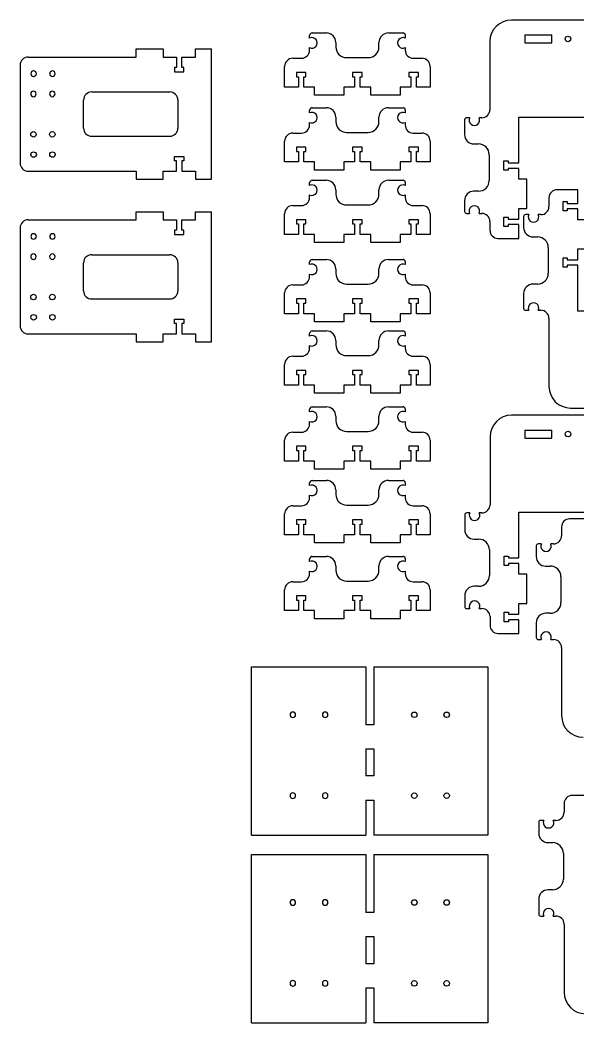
# Model space of a CAD drawing. Header units: millimetres. Extents: x 82 to 1285, y 3 to 747.
# Drawn here: x 82 to 496, y 3 to 747 of the extents above; entities that cross this region are included whole.
import ezdxf

# ---------------------------------------------------------------- set-up
doc = ezdxf.new("R2010")
doc.units = ezdxf.units.MM
doc.layers.get('0').update_dxf_attribs({"lineweight": 70})

msp = doc.modelspace()

# ---------------------------------------------------------------- linework, layer by layer
at = {"color": 7, "lineweight": -3}
for p, q in [((1195.45, 747.28), (447.04, 747.28)), ((299.17, 737.72), (309.67, 737.72)), ((355.67, 737.72), (366.67, 737.72)), ((297.17, 733.88), (297.17, 735.72)), ((316.67, 730.72), (316.67, 727.4)), ((348.67, 727.4), (348.67, 730.72)), ((368.17, 736.22), (368.17, 733.88)), ((431.04, 731.28), (431.04, 680.78)), ((456.98, 736.28), (476.98, 736.28)), ((456.98, 736.28), (456.98, 730.28)), ((456.98, 730.28), (476.98, 730.28)), ((476.98, 730.28), (476.98, 736.28)), ((168.42, 719.82), (168.42, 725.82)), ((168.42, 725.82), (188.42, 725.82)), ((188.42, 725.82), (188.42, 719.82)), ((212.42, 719.82), (212.42, 725.82)), ((212.42, 725.82), (224.42, 725.82)), ((224.42, 629.13), (224.42, 725.82)), ((297.17, 724.9), (297.17, 726.85)), ((368.17, 726.85), (368.17, 724.9)), ((88.24, 719.82), (168.42, 719.82)), ((188.42, 719.82), (198.37, 719.82)), ((198.37, 719.82), (198.37, 712.02)), ((202.47, 719.82), (212.42, 719.82)), ((202.47, 712.02), (202.47, 719.82)), ((284.67, 718.9), (291.17, 718.9)), ((324.67, 719.4), (340.67, 719.4)), ((374.17, 718.9), (380.67, 718.9)), ((82.24, 713.82), (82.24, 641.13)), ((198.37, 712.02), (196.92, 712.02)), ((196.92, 712.02), (196.92, 708.82)), ((196.92, 708.82), (203.92, 708.82)), ((203.92, 712.02), (202.47, 712.02)), ((203.92, 708.82), (203.92, 712.02)), ((278.67, 697.47), (278.67, 712.9)), ((287.4, 708.47), (287.4, 705.27)), ((294.4, 708.47), (287.4, 708.47)), ((294.4, 705.27), (294.4, 708.47)), ((329.17, 708.47), (329.17, 705.27)), ((336.17, 708.47), (329.17, 708.47)), ((336.17, 705.27), (336.17, 708.47)), ((370.94, 708.47), (370.94, 705.27)), ((377.94, 708.47), (370.94, 708.47)), ((377.94, 705.27), (377.94, 708.47)), ((386.67, 712.9), (386.67, 697.47)), ((287.4, 705.27), (288.85, 705.27)), ((288.85, 705.27), (288.85, 697.47)), ((292.95, 705.27), (294.4, 705.27)), ((292.95, 697.47), (292.95, 705.27)), ((329.17, 705.27), (330.62, 705.27)), ((330.62, 705.27), (330.62, 697.47)), ((334.72, 705.27), (336.17, 705.27)), ((334.72, 697.47), (334.72, 705.27)), ((370.94, 705.27), (372.39, 705.27)), ((372.39, 705.27), (372.39, 697.47)), ((376.49, 705.27), (377.94, 705.27)), ((376.49, 697.47), (376.49, 705.27)), ((135.42, 693.91), (193.42, 693.91)), ((288.85, 697.47), (278.67, 697.47)), ((300.95, 697.47), (292.95, 697.47)), ((300.95, 691.47), (300.95, 697.47)), ((322.62, 697.47), (322.62, 691.47)), ((330.62, 697.47), (322.62, 697.47)), ((342.72, 697.47), (334.72, 697.47)), ((342.72, 691.47), (342.72, 697.47)), ((364.39, 697.47), (364.39, 691.47)), ((372.39, 697.47), (364.39, 697.47)), ((386.67, 697.47), (376.49, 697.47)), ((129.42, 667.04), (129.42, 687.91)), ((199.42, 687.91), (199.42, 667.04)), ((322.62, 691.47), (300.95, 691.47)), ((364.39, 691.47), (342.72, 691.47)), ((297.17, 678.39), (297.17, 680.23)), ((299.17, 682.23), (309.67, 682.23)), ((355.67, 682.23), (366.67, 682.23)), ((368.17, 680.73), (368.17, 678.39)), ((297.17, 669.4), (297.17, 671.36)), ((316.67, 675.23), (316.67, 671.91)), ((348.67, 671.91), (348.67, 675.23)), ((368.17, 671.36), (368.17, 669.4)), ((412.22, 673.28), (412.22, 662.31)), ((416.02, 674.78), (413.72, 674.78)), ((425.04, 674.78), (423.05, 674.78)), ((452.44, 641.33), (452.44, 675.28)), ((452.44, 675.28), (514.4, 675.28)), ((284.67, 663.41), (291.17, 663.41)), ((324.67, 663.91), (340.67, 663.91)), ((374.17, 663.41), (380.67, 663.41)), ((135.42, 661.04), (193.42, 661.04)), ((278.67, 641.98), (278.67, 657.41)), ((386.67, 657.41), (386.67, 641.98)), ((419.22, 655.31), (422.54, 655.31)), ((287.4, 652.98), (287.4, 649.78)), ((294.4, 652.98), (287.4, 652.98)), ((287.4, 649.78), (288.85, 649.78)), ((288.85, 649.78), (288.85, 641.98)), ((292.95, 649.78), (294.4, 649.78)), ((292.95, 641.98), (292.95, 649.78)), ((294.4, 649.78), (294.4, 652.98)), ((329.17, 652.98), (329.17, 649.78)), ((336.17, 652.98), (329.17, 652.98)), ((329.17, 649.78), (330.62, 649.78)), ((330.62, 649.78), (330.62, 641.98)), ((334.72, 649.78), (336.17, 649.78)), ((334.72, 641.98), (334.72, 649.78)), ((336.17, 649.78), (336.17, 652.98)), ((370.94, 652.98), (370.94, 649.78)), ((377.94, 652.98), (370.94, 652.98)), ((370.94, 649.78), (372.39, 649.78)), ((372.39, 649.78), (372.39, 641.98)), ((376.49, 649.78), (377.94, 649.78)), ((376.49, 641.98), (376.49, 649.78)), ((377.94, 649.78), (377.94, 652.98)), ((196.92, 642.93), (196.92, 646.13)), ((196.92, 646.13), (203.92, 646.13)), ((198.37, 642.93), (196.92, 642.93)), ((198.37, 635.13), (198.37, 642.93)), ((202.47, 642.93), (202.47, 635.13)), ((203.92, 642.93), (202.47, 642.93)), ((203.92, 646.13), (203.92, 642.93)), ((288.85, 641.98), (278.67, 641.98)), ((300.95, 641.98), (292.95, 641.98)), ((300.95, 635.98), (300.95, 641.98)), ((322.62, 641.98), (322.62, 635.98)), ((330.62, 641.98), (322.62, 641.98)), ((342.72, 641.98), (334.72, 641.98)), ((342.72, 635.98), (342.72, 641.98)), ((364.39, 641.98), (364.39, 635.98)), ((372.39, 641.98), (364.39, 641.98)), ((386.67, 641.98), (376.49, 641.98)), ((430.54, 647.31), (430.54, 628.28)), ((441.44, 635.78), (441.44, 642.78)), ((441.44, 642.78), (444.64, 642.78)), ((444.64, 642.78), (444.64, 641.33)), ((444.64, 641.33), (452.44, 641.33)), ((88.24, 635.13), (168.42, 635.13)), ((168.42, 635.13), (168.42, 629.13)), ((188.42, 629.13), (188.42, 635.13)), ((188.42, 635.13), (198.37, 635.13)), ((202.47, 635.13), (212.42, 635.13)), ((212.42, 635.13), (212.42, 629.13)), ((322.62, 635.98), (300.95, 635.98)), ((364.39, 635.98), (342.72, 635.98)), ((444.64, 635.78), (441.44, 635.78)), ((452.44, 637.23), (444.64, 637.23)), ((444.64, 637.23), (444.64, 635.78)), ((452.44, 629.23), (452.44, 637.23)), ((168.42, 629.13), (188.42, 629.13)), ((212.42, 629.13), (224.42, 629.13)), ((297.17, 624.56), (297.17, 626.39)), ((299.17, 628.39), (309.67, 628.39)), ((355.67, 628.39), (366.67, 628.39)), ((368.17, 626.9), (368.17, 624.56)), ((458.44, 629.23), (452.44, 629.23)), ((458.44, 607.56), (458.44, 629.23)), ((316.67, 621.39), (316.67, 618.08)), ((348.67, 618.08), (348.67, 621.39)), ((422.54, 620.28), (419.22, 620.28)), ((496.33, 621.37), (480.93, 621.37)), ((496.33, 611.19), (496.33, 621.37)), ((297.17, 615.57), (297.17, 617.53)), ((368.17, 617.53), (368.17, 615.57)), ((412.22, 613.28), (412.22, 605.28)), ((474.93, 615.37), (474.93, 608.87)), ((485.33, 612.64), (488.53, 612.64)), ((485.33, 605.64), (485.33, 612.64)), ((488.53, 612.64), (488.53, 611.19)), ((488.53, 611.19), (496.33, 611.19)), ((168.42, 599.06), (168.42, 605.06)), ((168.42, 605.06), (188.42, 605.06)), ((188.42, 605.06), (188.42, 599.06)), ((212.42, 599.06), (212.42, 605.06)), ((212.42, 605.06), (224.42, 605.06)), ((224.42, 508.37), (224.42, 605.06)), ((278.67, 588.14), (278.67, 603.58)), ((284.67, 609.58), (291.17, 609.58)), ((324.67, 610.08), (340.67, 610.08)), ((374.17, 609.58), (380.67, 609.58)), ((386.67, 603.58), (386.67, 588.14)), ((413.72, 603.78), (416.02, 603.78)), ((423.05, 603.78), (425.04, 603.78)), ((452.44, 599.56), (452.44, 607.56)), ((452.44, 607.56), (458.44, 607.56)), ((459.91, 602.87), (457.61, 602.87)), ((468.93, 602.87), (466.94, 602.87)), ((488.53, 605.64), (485.33, 605.64)), ((488.53, 607.09), (488.53, 605.64)), ((496.33, 607.09), (488.53, 607.09)), ((496.33, 599.09), (496.33, 607.09)), ((88.24, 599.06), (168.42, 599.06)), ((188.42, 599.06), (198.37, 599.06)), ((198.37, 599.06), (198.37, 591.26)), ((202.47, 599.06), (212.42, 599.06)), ((202.47, 591.26), (202.47, 599.06)), ((287.4, 599.14), (287.4, 595.95)), ((294.4, 599.14), (287.4, 599.14)), ((287.4, 595.95), (288.85, 595.95)), ((288.85, 595.95), (288.85, 588.14)), ((292.95, 595.95), (294.4, 595.95)), ((292.95, 588.14), (292.95, 595.95)), ((294.4, 595.95), (294.4, 599.14)), ((329.17, 599.14), (329.17, 595.95)), ((336.17, 599.14), (329.17, 599.14)), ((329.17, 595.95), (330.62, 595.95)), ((330.62, 595.95), (330.62, 588.14)), ((334.72, 595.95), (336.17, 595.95)), ((334.72, 588.14), (334.72, 595.95)), ((336.17, 595.95), (336.17, 599.14)), ((370.94, 599.14), (370.94, 595.95)), ((377.94, 599.14), (370.94, 599.14)), ((370.94, 595.95), (372.39, 595.95)), ((372.39, 595.95), (372.39, 588.14)), ((376.49, 595.95), (377.94, 595.95)), ((376.49, 588.14), (376.49, 595.95)), ((377.94, 595.95), (377.94, 599.14)), ((431.04, 597.78), (431.04, 591.28)), ((441.44, 594.01), (441.44, 601.01)), ((441.44, 601.01), (444.64, 601.01)), ((444.64, 601.01), (444.64, 599.56)), ((444.64, 599.56), (452.44, 599.56)), ((452.44, 595.46), (444.64, 595.46)), ((444.64, 595.46), (444.64, 594.01)), ((452.44, 585.28), (452.44, 595.46)), ((456.11, 601.37), (456.11, 593.37)), ((502.33, 599.09), (496.33, 599.09)), ((82.24, 593.06), (82.24, 520.37)), ((198.37, 591.26), (196.92, 591.26)), ((196.92, 591.26), (196.92, 588.06)), ((196.92, 588.06), (203.92, 588.06)), ((203.92, 591.26), (202.47, 591.26)), ((203.92, 588.06), (203.92, 591.26)), ((288.85, 588.14), (278.67, 588.14)), ((300.95, 588.14), (292.95, 588.14)), ((300.95, 582.14), (300.95, 588.14)), ((322.62, 588.14), (322.62, 582.14)), ((330.62, 588.14), (322.62, 588.14)), ((342.72, 588.14), (334.72, 588.14)), ((342.72, 582.14), (342.72, 588.14)), ((364.39, 588.14), (364.39, 582.14)), ((372.39, 588.14), (364.39, 588.14)), ((386.67, 588.14), (376.49, 588.14)), ((444.64, 594.01), (441.44, 594.01)), ((322.62, 582.14), (300.95, 582.14)), ((364.39, 582.14), (342.72, 582.14)), ((437.04, 585.28), (452.44, 585.28)), ((463.11, 586.37), (466.43, 586.37)), ((135.42, 573.15), (193.42, 573.15)), ((474.43, 578.37), (474.43, 559.34)), ((496.33, 577.42), (502.33, 577.42)), ((496.33, 569.42), (496.33, 577.42)), ((129.42, 546.28), (129.42, 567.15)), ((199.42, 567.15), (199.42, 546.28)), ((297.17, 565.76), (297.17, 567.6)), ((299.17, 569.6), (309.67, 569.6)), ((355.67, 569.6), (366.67, 569.6)), ((368.17, 568.1), (368.17, 565.76)), ((485.33, 570.87), (488.53, 570.87)), ((485.33, 563.87), (485.33, 570.87)), ((488.53, 570.87), (488.53, 569.42)), ((488.53, 569.42), (496.33, 569.42)), ((297.17, 556.77), (297.17, 558.73)), ((316.67, 562.6), (316.67, 559.28)), ((348.67, 559.28), (348.67, 562.6)), ((368.17, 558.73), (368.17, 556.77)), ((488.53, 563.87), (485.33, 563.87)), ((488.53, 565.32), (488.53, 563.87)), ((496.32, 565.32), (488.53, 565.32)), ((496.32, 531.37), (496.32, 565.32)), ((284.67, 550.78), (291.17, 550.78)), ((324.67, 551.28), (340.67, 551.28)), ((374.17, 550.78), (380.67, 550.78)), ((466.43, 551.34), (463.11, 551.34)), ((278.67, 529.35), (278.67, 544.78)), ((386.67, 544.78), (386.67, 529.35)), ((456.11, 544.34), (456.11, 533.37)), ((135.42, 540.28), (193.42, 540.28)), ((287.4, 540.35), (287.4, 537.15)), ((294.4, 540.35), (287.4, 540.35)), ((287.4, 537.15), (288.85, 537.15)), ((288.85, 537.15), (288.85, 529.35)), ((292.95, 537.15), (294.4, 537.15)), ((292.95, 529.35), (292.95, 537.15)), ((294.4, 537.15), (294.4, 540.35)), ((329.17, 540.35), (329.17, 537.15)), ((336.17, 540.35), (329.17, 540.35)), ((329.17, 537.15), (330.62, 537.15)), ((330.62, 537.15), (330.62, 529.35)), ((334.72, 537.15), (336.17, 537.15)), ((334.72, 529.35), (334.72, 537.15)), ((336.17, 537.15), (336.17, 540.35)), ((370.94, 540.35), (370.94, 537.15)), ((377.94, 540.35), (370.94, 540.35)), ((370.94, 537.15), (372.39, 537.15)), ((372.39, 537.15), (372.39, 529.35)), ((376.49, 537.15), (377.94, 537.15)), ((376.49, 529.35), (376.49, 537.15)), ((377.94, 537.15), (377.94, 540.35)), ((288.85, 529.35), (278.67, 529.35)), ((300.95, 529.35), (292.95, 529.35)), ((300.95, 523.35), (300.95, 529.35)), ((322.62, 529.35), (322.62, 523.35)), ((330.62, 529.35), (322.62, 529.35)), ((342.72, 529.35), (334.72, 529.35)), ((342.72, 523.35), (342.72, 529.35)), ((364.39, 529.35), (364.39, 523.35)), ((372.39, 529.35), (364.39, 529.35)), ((386.67, 529.35), (376.49, 529.35)), ((457.61, 531.87), (459.91, 531.87)), ((466.94, 531.87), (468.93, 531.87)), ((558.29, 531.37), (496.32, 531.37)), ((196.92, 522.17), (196.92, 525.37)), ((196.92, 525.37), (203.92, 525.37)), ((198.37, 522.17), (196.92, 522.17)), ((198.37, 514.37), (198.37, 522.17)), ((202.47, 522.17), (202.47, 514.37)), ((203.92, 522.17), (202.47, 522.17)), ((203.92, 525.37), (203.92, 522.17)), ((322.62, 523.35), (300.95, 523.35)), ((364.39, 523.35), (342.72, 523.35)), ((474.93, 525.87), (474.93, 475.37)), ((88.24, 514.37), (168.42, 514.37)), ((168.42, 514.37), (168.42, 508.37)), ((188.42, 508.37), (188.42, 514.37)), ((188.42, 514.37), (198.37, 514.37)), ((202.47, 514.37), (212.42, 514.37)), ((212.42, 514.37), (212.42, 508.37)), ((297.17, 512.75), (297.17, 514.59)), ((299.17, 516.59), (309.67, 516.59)), ((355.67, 516.59), (366.67, 516.59)), ((368.17, 515.09), (368.17, 512.75)), ((168.42, 508.37), (188.42, 508.37)), ((212.42, 508.37), (224.42, 508.37)), ((316.67, 509.59), (316.67, 506.27)), ((348.67, 506.27), (348.67, 509.59)), ((297.17, 503.76), (297.17, 505.72)), ((368.17, 505.72), (368.17, 503.76)), ((278.67, 476.34), (278.67, 491.77)), ((284.67, 497.77), (291.17, 497.77)), ((324.67, 498.27), (340.67, 498.27)), ((374.17, 497.77), (380.67, 497.77)), ((386.67, 491.77), (386.67, 476.34)), ((287.4, 487.34), (287.4, 484.14)), ((294.4, 487.34), (287.4, 487.34)), ((287.4, 484.14), (288.85, 484.14)), ((288.85, 484.14), (288.85, 476.34)), ((292.95, 484.14), (294.4, 484.14)), ((292.95, 476.34), (292.95, 484.14)), ((294.4, 484.14), (294.4, 487.34)), ((329.17, 487.34), (329.17, 484.14)), ((336.17, 487.34), (329.17, 487.34)), ((329.17, 484.14), (330.62, 484.14)), ((330.62, 484.14), (330.62, 476.34)), ((334.72, 484.14), (336.17, 484.14)), ((334.72, 476.34), (334.72, 484.14)), ((336.17, 484.14), (336.17, 487.34)), ((370.94, 487.34), (370.94, 484.14)), ((377.94, 487.34), (370.94, 487.34)), ((370.94, 484.14), (372.39, 484.14)), ((372.39, 484.14), (372.39, 476.34)), ((376.49, 484.14), (377.94, 484.14)), ((376.49, 476.34), (376.49, 484.14)), ((377.94, 484.14), (377.94, 487.34)), ((288.85, 476.34), (278.67, 476.34)), ((300.95, 476.34), (292.95, 476.34)), ((300.95, 470.34), (300.95, 476.34)), ((322.62, 476.34), (322.62, 470.34)), ((330.62, 476.34), (322.62, 476.34)), ((342.72, 476.34), (334.72, 476.34)), ((342.72, 470.34), (342.72, 476.34)), ((364.39, 476.34), (364.39, 470.34)), ((372.39, 476.34), (364.39, 476.34)), ((386.67, 476.34), (376.49, 476.34)), ((322.62, 470.34), (300.95, 470.34)), ((364.39, 470.34), (342.72, 470.34)), ((297.17, 456.43), (297.17, 458.27)), ((299.17, 460.27), (309.67, 460.27)), ((355.67, 460.27), (366.67, 460.27)), ((368.17, 458.77), (368.17, 456.43)), ((1195.57, 454.05), (447.15, 454.05)), ((490.93, 459.37), (1239.35, 459.37)), ((297.17, 447.45), (297.17, 449.4)), ((316.67, 453.27), (316.67, 449.95)), ((348.67, 449.95), (348.67, 453.27)), ((368.17, 449.4), (368.17, 447.45)), ((284.67, 441.45), (291.17, 441.45)), ((324.67, 441.95), (340.67, 441.95)), ((374.17, 441.45), (380.67, 441.45)), ((457.09, 443.05), (477.09, 443.05)), ((457.09, 443.05), (457.09, 437.05)), ((477.09, 437.05), (477.09, 443.05)), ((278.67, 420.02), (278.67, 435.45)), ((386.67, 435.45), (386.67, 420.02)), ((431.15, 438.05), (431.15, 387.55)), ((457.09, 437.05), (477.09, 437.05)), ((287.4, 431.02), (287.4, 427.82)), ((294.4, 431.02), (287.4, 431.02)), ((287.4, 427.82), (288.85, 427.82)), ((288.85, 427.82), (288.85, 420.02)), ((292.95, 427.82), (294.4, 427.82)), ((292.95, 420.02), (292.95, 427.82)), ((294.4, 427.82), (294.4, 431.02)), ((329.17, 431.02), (329.17, 427.82)), ((336.17, 431.02), (329.17, 431.02)), ((329.17, 427.82), (330.62, 427.82)), ((330.62, 427.82), (330.62, 420.02)), ((334.72, 427.82), (336.17, 427.82)), ((334.72, 420.02), (334.72, 427.82)), ((336.17, 427.82), (336.17, 431.02)), ((370.94, 431.02), (370.94, 427.82)), ((377.94, 431.02), (370.94, 431.02)), ((370.94, 427.82), (372.39, 427.82)), ((372.39, 427.82), (372.39, 420.02)), ((376.49, 427.82), (377.94, 427.82)), ((376.49, 420.02), (376.49, 427.82)), ((377.94, 427.82), (377.94, 431.02)), ((288.85, 420.02), (278.67, 420.02)), ((300.95, 420.02), (292.95, 420.02)), ((300.95, 414.02), (300.95, 420.02)), ((322.62, 420.02), (322.62, 414.02)), ((330.62, 420.02), (322.62, 420.02)), ((342.72, 420.02), (334.72, 420.02)), ((342.72, 414.02), (342.72, 420.02)), ((364.39, 420.02), (364.39, 414.02)), ((372.39, 420.02), (364.39, 420.02)), ((386.67, 420.02), (376.49, 420.02)), ((322.62, 414.02), (300.95, 414.02)), ((364.39, 414.02), (342.72, 414.02)), ((297.17, 401.77), (297.17, 403.61)), ((299.17, 405.61), (309.67, 405.61)), ((355.67, 405.61), (366.67, 405.61)), ((368.17, 404.11), (368.17, 401.77)), ((297.17, 392.79), (297.17, 394.74)), ((316.67, 398.61), (316.67, 395.29)), ((348.67, 395.29), (348.67, 398.61)), ((368.17, 394.74), (368.17, 392.79)), ((324.67, 387.29), (340.67, 387.29)), ((278.67, 365.36), (278.67, 380.79)), ((284.67, 386.79), (291.17, 386.79)), ((374.17, 386.79), (380.67, 386.79)), ((386.67, 380.79), (386.67, 365.36)), ((412.33, 380.05), (412.33, 369.08)), ((416.13, 381.55), (413.83, 381.55)), ((425.15, 381.55), (423.16, 381.55)), ((452.54, 348.1), (452.54, 382.05)), ((452.54, 382.05), (514.51, 382.05)), ((287.4, 376.36), (287.4, 373.16)), ((294.4, 376.36), (287.4, 376.36)), ((287.4, 373.16), (288.85, 373.16)), ((288.85, 373.16), (288.85, 365.36)), ((292.95, 373.16), (294.4, 373.16)), ((292.95, 365.36), (292.95, 373.16)), ((294.4, 373.16), (294.4, 376.36)), ((329.17, 376.36), (329.17, 373.16)), ((336.17, 376.36), (329.17, 376.36)), ((329.17, 373.16), (330.62, 373.16)), ((330.62, 373.16), (330.62, 365.36)), ((334.72, 373.16), (336.17, 373.16)), ((334.72, 365.36), (334.72, 373.16)), ((336.17, 373.16), (336.17, 376.36)), ((370.94, 376.36), (370.94, 373.16)), ((377.94, 376.36), (370.94, 376.36)), ((370.94, 373.16), (372.39, 373.16)), ((372.39, 373.16), (372.39, 365.36)), ((376.49, 373.16), (377.94, 373.16)), ((376.49, 365.36), (376.49, 373.16)), ((377.94, 373.16), (377.94, 376.36)), ((511.66, 377.08), (490.26, 377.08)), ((288.85, 365.36), (278.67, 365.36)), ((300.95, 365.36), (292.95, 365.36)), ((300.95, 359.36), (300.95, 365.36)), ((322.62, 365.36), (322.62, 359.36)), ((330.62, 365.36), (322.62, 365.36)), ((342.72, 365.36), (334.72, 365.36)), ((342.72, 359.36), (342.72, 365.36)), ((364.39, 365.36), (364.39, 359.36)), ((372.39, 365.36), (364.39, 365.36)), ((386.67, 365.36), (376.49, 365.36)), ((484.26, 371.08), (484.26, 364.58)), ((322.62, 359.36), (300.95, 359.36)), ((364.39, 359.36), (342.72, 359.36)), ((419.33, 362.08), (422.65, 362.08)), ((469.24, 358.58), (466.94, 358.58)), ((478.26, 358.58), (476.27, 358.58)), ((430.65, 354.08), (430.65, 335.05)), ((465.44, 357.08), (465.44, 349.08)), ((297.17, 345.43), (297.17, 347.27)), ((299.17, 349.27), (309.67, 349.27)), ((355.67, 349.27), (366.67, 349.27)), ((368.17, 347.77), (368.17, 345.43)), ((441.55, 342.55), (441.55, 349.55)), ((441.55, 349.55), (444.75, 349.55)), ((444.75, 342.55), (441.55, 342.55)), ((444.75, 349.55), (444.75, 348.1)), ((444.75, 348.1), (452.54, 348.1)), ((452.55, 344), (444.75, 344)), ((444.75, 344), (444.75, 342.55)), ((452.55, 336), (452.55, 344)), ((297.17, 336.45), (297.17, 338.4)), ((316.67, 342.27), (316.67, 338.95)), ((348.67, 338.95), (348.67, 342.27)), ((368.17, 338.4), (368.17, 336.45)), ((458.55, 336), (452.55, 336)), ((458.55, 314.33), (458.55, 336)), ((472.44, 342.08), (475.76, 342.08)), ((284.67, 330.45), (291.17, 330.45)), ((324.67, 330.95), (340.67, 330.95)), ((374.17, 330.45), (380.67, 330.45)), ((483.76, 334.08), (483.76, 315.05)), ((278.67, 309.02), (278.67, 324.45)), ((386.67, 324.45), (386.67, 309.02)), ((412.33, 320.05), (412.33, 312.05)), ((422.65, 327.05), (419.33, 327.05)), ((287.4, 320.02), (287.4, 316.82)), ((294.4, 320.02), (287.4, 320.02)), ((287.4, 316.82), (288.85, 316.82)), ((288.85, 316.82), (288.85, 309.02)), ((292.95, 316.82), (294.4, 316.82)), ((292.95, 309.02), (292.95, 316.82)), ((294.4, 316.82), (294.4, 320.02)), ((329.17, 320.02), (329.17, 316.82)), ((336.17, 320.02), (329.17, 320.02)), ((329.17, 316.82), (330.62, 316.82)), ((330.62, 316.82), (330.62, 309.02)), ((334.72, 316.82), (336.17, 316.82)), ((334.72, 309.02), (334.72, 316.82)), ((336.17, 316.82), (336.17, 320.02)), ((370.94, 320.02), (370.94, 316.82)), ((377.94, 320.02), (370.94, 320.02)), ((370.94, 316.82), (372.39, 316.82)), ((372.39, 316.82), (372.39, 309.02)), ((376.49, 316.82), (377.94, 316.82)), ((376.49, 309.02), (376.49, 316.82)), ((377.94, 316.82), (377.94, 320.02)), ((452.55, 306.33), (452.55, 314.33)), ((452.55, 314.33), (458.55, 314.33)), ((288.85, 309.02), (278.67, 309.02)), ((300.95, 309.02), (292.95, 309.02)), ((300.95, 303.02), (300.95, 309.02)), ((322.62, 309.02), (322.62, 303.02)), ((330.62, 309.02), (322.62, 309.02)), ((342.72, 309.02), (334.72, 309.02)), ((342.72, 303.02), (342.72, 309.02)), ((364.39, 309.02), (364.39, 303.02)), ((372.39, 309.02), (364.39, 309.02)), ((386.67, 309.02), (376.49, 309.02)), ((413.83, 310.55), (416.13, 310.55)), ((423.16, 310.55), (425.15, 310.55)), ((441.55, 300.78), (441.55, 307.78)), ((441.55, 307.78), (444.75, 307.78)), ((444.75, 307.78), (444.75, 306.33)), ((444.75, 306.33), (452.55, 306.33)), ((475.76, 307.05), (472.44, 307.05)), ((322.62, 303.02), (300.95, 303.02)), ((364.39, 303.02), (342.72, 303.02)), ((431.15, 304.55), (431.15, 298.05)), ((444.75, 300.78), (441.55, 300.78)), ((452.55, 302.23), (444.75, 302.23)), ((444.75, 302.23), (444.75, 300.78)), ((452.55, 292.05), (452.55, 302.23)), ((465.44, 300.05), (465.44, 289.08)), ((437.15, 292.05), (452.55, 292.05)), ((466.94, 287.58), (469.24, 287.58)), ((476.27, 287.58), (478.26, 287.58)), ((484.26, 281.58), (484.26, 231.08)), ((254.15, 142.37), (254.15, 267.37)), ((254.15, 267.37), (338.85, 267.37)), ((338.85, 267.37), (338.85, 224.32)), ((344.85, 267.37), (429.54, 267.37)), ((344.85, 267.37), (344.85, 224.32)), ((429.54, 267.37), (429.54, 142.37)), ((344.85, 224.32), (338.85, 224.32)), ((338.85, 206.42), (338.85, 186.32)), ((338.85, 206.42), (344.85, 206.42)), ((344.85, 206.42), (344.85, 186.32)), ((344.85, 186.32), (338.85, 186.32)), ((507.52, 171.87), (492.12, 171.87)), ((338.85, 168.42), (338.85, 142.37)), ((338.85, 168.42), (344.85, 168.42)), ((344.85, 168.42), (344.85, 142.37)), ((486.12, 165.87), (486.12, 159.37)), ((467.3, 151.87), (467.3, 143.87)), ((471.1, 153.37), (468.8, 153.37)), ((480.12, 153.37), (478.13, 153.37)), ((254.15, 142.37), (338.85, 142.37)), ((429.54, 142.37), (344.85, 142.37)), ((474.3, 136.87), (477.62, 136.87)), ((254.15, 3.04), (254.15, 128.04)), ((254.15, 128.04), (338.85, 128.04)), ((338.85, 128.04), (338.85, 84.99)), ((344.85, 128.04), (429.54, 128.04)), ((344.85, 128.04), (344.85, 84.99)), ((429.54, 128.04), (429.54, 3.04)), ((485.62, 128.87), (485.62, 109.84)), ((477.62, 101.84), (474.3, 101.84)), ((467.3, 94.84), (467.3, 83.87)), ((344.85, 84.99), (338.85, 84.99)), ((468.8, 82.37), (471.1, 82.37)), ((478.13, 82.37), (480.12, 82.37)), ((486.12, 76.37), (486.12, 25.87)), ((338.85, 67.09), (338.85, 46.99)), ((338.85, 67.09), (344.85, 67.09)), ((344.85, 67.09), (344.85, 46.99)), ((344.85, 46.99), (338.85, 46.99)), ((338.85, 29.09), (338.85, 3.04)), ((338.85, 29.09), (344.85, 29.09)), ((344.85, 29.09), (344.85, 3.04)), ((254.15, 3.04), (338.85, 3.04)), ((429.54, 3.04), (344.85, 3.04))]:
    msp.add_line(p, q, dxfattribs=at)
for centre in [(488.98, 733.28), (92.19, 662.47), (106.19, 662.47), (92.29, 647.47), (106.29, 647.47), (92.19, 541.71), (106.19, 541.71), (92.29, 526.71), (106.29, 526.71), (489.09, 440.05), (374.95, 231.73), (398.95, 231.73), (374.95, 171.73), (398.95, 171.73), (374.95, 92.4), (398.95, 92.4), (374.95, 32.4), (398.95, 32.4)]:
    msp.add_circle(centre, 2.05, dxfattribs=at)
at = {"color": 7, "lineweight": -3, "extrusion": (8.32667e-17, -1.16741e-16, -1)}
for centre in [(-92.29, 707.47), (-106.29, 707.47), (-92.19, 692.47), (-106.19, 692.47), (-92.29, 586.71), (-106.29, 586.71), (-92.19, 571.71), (-106.19, 571.71)]:
    msp.add_circle(centre, 2.05, dxfattribs=at)
at = {"color": 7, "lineweight": -3, "extrusion": (9.76352e-17, 3.39819e-15, -1)}
for centre in [(-284.75, 231.73), (-284.75, 92.4)]:
    msp.add_circle(centre, 2.05, dxfattribs=at)
at = {"color": 7, "lineweight": -3, "extrusion": (9.76352e-17, 3.23211e-15, -1)}
for centre in [(-308.75, 231.73), (-308.75, 92.4)]:
    msp.add_circle(centre, 2.05, dxfattribs=at)
at = {"color": 7, "lineweight": -3, "extrusion": (9.76352e-17, 3.06329e-15, -1)}
for centre in [(-284.75, 171.73), (-284.75, 32.4)]:
    msp.add_circle(centre, 2.05, dxfattribs=at)
at = {"color": 7, "lineweight": -3, "extrusion": (9.76352e-17, 3.31249e-15, -1)}
for centre in [(-308.75, 171.73), (-308.75, 32.4)]:
    msp.add_circle(centre, 2.05, dxfattribs=at)
at = {"color": 7, "lineweight": -3}
for centre, radius, start, end in [((447.04, 731.28), 16, 90, 180), ((299.17, 735.72), 2, 90, 180), ((309.67, 730.72), 7, 0, 90), ((355.67, 730.72), 7, 90, 180), ((366.67, 736.22), 1.5, 0, 90), ((298.9, 730.37), 3.92, 243.81145, 116.18855), ((366.44, 730.37), 3.92, 63.81145, 296.18855), ((291.17, 724.9), 6, 270, 0), ((324.67, 727.4), 8, 180, 270), ((340.67, 727.4), 8, 270, 360), ((374.17, 724.9), 6, 180, 270), ((88.24, 713.82), 6, 90, 180), ((284.67, 712.9), 6, 90, 180), ((380.67, 712.9), 6, 360, 90), ((135.42, 687.91), 6, 90, 180), ((193.42, 687.91), 6, 360, 90), ((299.17, 680.23), 2, 90, 180), ((298.9, 674.88), 3.92, 243.81145, 116.18855), ((309.67, 675.23), 7, 0, 90), ((355.67, 675.23), 7, 90, 180), ((366.44, 674.88), 3.92, 63.81145, 296.18855), ((366.67, 680.73), 1.5, 0, 90), ((425.04, 680.78), 6, 270, 360), ((324.67, 671.91), 8, 180, 270), ((340.67, 671.91), 8, 270, 360), ((413.72, 673.28), 1.5, 90, 180), ((419.54, 673.05), 3.92, 153.81145, 26.18855), ((135.42, 667.04), 6, 180, 270), ((193.42, 667.04), 6, 270, 0), ((284.67, 657.41), 6, 90, 180), ((291.17, 669.4), 6, 270, 0), ((374.17, 669.4), 6, 180, 270), ((380.67, 657.41), 6, 360, 90), ((419.22, 662.31), 7, 180, 270), ((422.54, 647.31), 8, 0, 90), ((88.24, 641.13), 6, 180, 270), ((299.17, 626.39), 2, 90, 180), ((309.67, 621.39), 7, 0, 90), ((355.67, 621.39), 7, 90, 180), ((366.67, 626.9), 1.5, 0, 90), ((422.54, 628.28), 8, 270, 360), ((298.9, 621.05), 3.92, 243.81145, 116.18855), ((324.67, 618.08), 8, 180, 270), ((340.67, 618.08), 8, 270, 360), ((366.44, 621.05), 3.92, 63.81145, 296.18855), ((419.22, 613.28), 7, 90, 180), ((480.93, 615.37), 6, 90, 180), ((291.17, 615.57), 6, 270, 0), ((374.17, 615.57), 6, 180, 270), ((284.67, 603.58), 6, 90, 180), ((380.67, 603.58), 6, 360, 90), ((413.72, 605.28), 1.5, 180, 270), ((419.54, 605.51), 3.92, 333.81145, 206.18855), ((425.04, 597.78), 6, 360, 90), ((457.61, 601.37), 1.5, 90, 180), ((463.43, 601.14), 3.92, 153.81145, 26.18855), ((468.93, 608.87), 6, 270, 360), ((88.24, 593.06), 6, 90, 180), ((437.04, 591.28), 6, 180, 270), ((463.11, 593.37), 7, 180, 270), ((466.43, 578.37), 8, 0, 90), ((135.42, 567.15), 6, 90, 180), ((193.42, 567.15), 6, 360, 90), ((299.17, 567.6), 2, 90, 180), ((298.9, 562.25), 3.92, 243.81145, 116.18855), ((309.67, 562.6), 7, 0, 90), ((355.67, 562.6), 7, 90, 180), ((366.44, 562.25), 3.92, 63.81145, 296.18855), ((366.67, 568.1), 1.5, 0, 90), ((324.67, 559.28), 8, 180, 270), ((340.67, 559.28), 8, 270, 360), ((466.43, 559.34), 8, 270, 360), ((284.67, 544.78), 6, 90, 180), ((291.17, 556.77), 6, 270, 0), ((374.17, 556.77), 6, 180, 270), ((380.67, 544.78), 6, 360, 90), ((463.11, 544.34), 7, 90, 180), ((135.42, 546.28), 6, 180, 270), ((193.42, 546.28), 6, 270, 0), ((463.43, 533.6), 3.92, 333.81145, 206.18855), ((457.61, 533.37), 1.5, 180, 270), ((468.93, 525.87), 6, 360, 90), ((88.24, 520.37), 6, 180, 270), ((299.17, 514.59), 2, 90, 180), ((309.67, 509.59), 7, 0, 90), ((355.67, 509.59), 7, 90, 180), ((366.67, 515.09), 1.5, 0, 90), ((298.9, 509.24), 3.92, 243.81145, 116.18855), ((324.67, 506.27), 8, 180, 270), ((340.67, 506.27), 8, 270, 360), ((366.44, 509.24), 3.92, 63.81145, 296.18855), ((291.17, 503.76), 6, 270, 0), ((374.17, 503.76), 6, 180, 270), ((284.67, 491.77), 6, 90, 180), ((380.67, 491.77), 6, 360, 90), ((490.93, 475.37), 16, 180, 270), ((299.17, 458.27), 2, 90, 180), ((298.9, 452.92), 3.92, 243.81145, 116.18855), ((309.67, 453.27), 7, 360, 90), ((355.67, 453.27), 7, 90, 180), ((366.44, 452.92), 3.92, 63.81145, 296.18855), ((366.67, 458.77), 1.5, 360, 90), ((447.15, 438.05), 16, 90, 180), ((291.17, 447.45), 6, 270, 0), ((324.67, 449.95), 8, 180, 270), ((340.67, 449.95), 8, 270, 0), ((374.17, 447.45), 6, 180, 270), ((284.67, 435.45), 6, 90, 180), ((380.67, 435.45), 6, 360, 90), ((299.17, 403.61), 2, 90, 180), ((298.9, 398.26), 3.92, 243.81145, 116.18855), ((309.67, 398.61), 7, 360, 90), ((355.67, 398.61), 7, 90, 180), ((366.44, 398.26), 3.92, 63.81145, 296.18855), ((366.67, 404.11), 1.5, 360, 90), ((324.67, 395.29), 8, 180, 270), ((340.67, 395.29), 8, 270, 0), ((291.17, 392.79), 6, 270, 0), ((374.17, 392.79), 6, 180, 270), ((425.15, 387.55), 6, 270, 360), ((284.67, 380.79), 6, 90, 180), ((380.67, 380.79), 6, 360, 90), ((413.83, 380.05), 1.5, 90, 180), ((419.64, 379.82), 3.92, 153.81145, 26.18855), ((490.26, 371.08), 6, 90, 180), ((419.33, 369.08), 7, 180, 270), ((422.65, 354.08), 8, 360, 90), ((466.94, 357.08), 1.5, 90, 180), ((472.76, 356.85), 3.92, 153.81145, 26.18855), ((478.26, 364.58), 6, 270, 360), ((299.17, 347.27), 2, 90, 180), ((298.9, 341.92), 3.92, 243.81145, 116.18855), ((309.67, 342.27), 7, 360, 90), ((355.67, 342.27), 7, 90, 180), ((366.44, 341.92), 3.92, 63.81145, 296.18855), ((366.67, 347.77), 1.5, 360, 90), ((472.44, 349.08), 7, 180, 270), ((291.17, 336.45), 6, 270, 0), ((324.67, 338.95), 8, 180, 270), ((340.67, 338.95), 8, 270, 0), ((374.17, 336.45), 6, 180, 270), ((422.65, 335.05), 8, 270, 360), ((475.76, 334.08), 8, 360, 90), ((284.67, 324.45), 6, 90, 180), ((380.67, 324.45), 6, 360, 90), ((419.33, 320.05), 7, 90, 180), ((419.64, 312.28), 3.92, 333.81145, 206.18855), ((475.76, 315.05), 8, 270, 360), ((413.83, 312.05), 1.5, 180, 270), ((425.15, 304.55), 6, 0, 90), ((472.44, 300.05), 7, 90, 180), ((437.15, 298.05), 6, 180, 270), ((472.76, 289.31), 3.92, 333.81145, 206.18855), ((466.94, 289.08), 1.5, 180, 270), ((478.26, 281.58), 6, 360, 90), ((500.26, 231.08), 16, 180, 270), ((492.12, 165.87), 6, 90, 180), ((480.12, 159.37), 6, 270, 360), ((468.8, 151.87), 1.5, 90, 180), ((474.62, 151.64), 3.92, 153.81145, 26.18855), ((474.3, 143.87), 7, 180, 270), ((477.62, 128.87), 8, 360, 90), ((477.62, 109.84), 8, 270, 360), ((474.3, 94.84), 7, 90, 180), ((468.8, 83.87), 1.5, 180, 270), ((474.62, 84.1), 3.92, 333.81145, 206.18855), ((480.12, 76.37), 6, 360, 90), ((502.12, 25.87), 16, 180, 270)]:
    msp.add_arc(centre, radius, start, end, dxfattribs=at)

doc.saveas('drawing.dxf')
